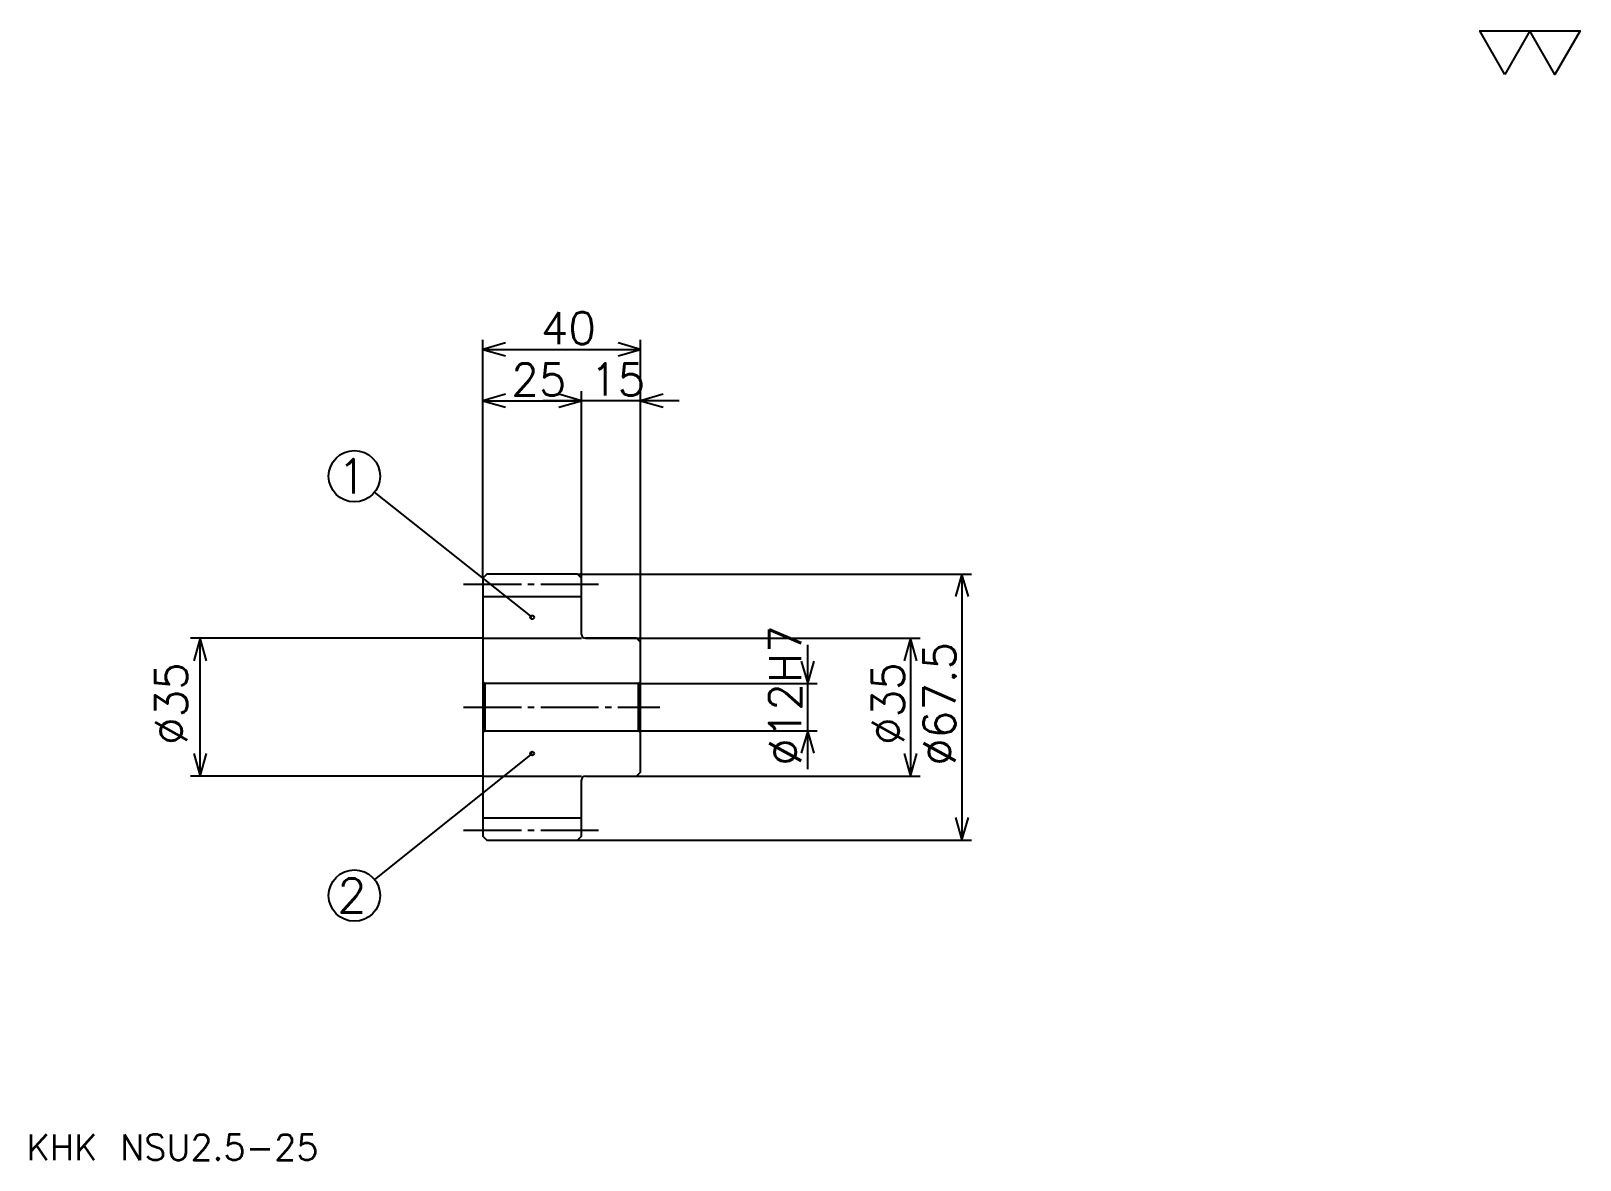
# Model space of a CAD drawing. Extents: x 17 to 410, y 18 to 304.
import ezdxf

# ---------------------------------------------------------------- set-up
doc = ezdxf.new("R2010")
doc.units = 0
doc.linetypes.add('DASHDOT', pattern=[19.565218, 14.673913, -1.630435, 1.630435, -1.630435])
doc.layers.get('0').update_dxf_attribs({"linetype": 'CONTINUOUS'})
doc.layers.add('DASHDOT', color=6, linetype='DASHDOT')
doc.styles.add('KANJI', font='TXT', dxfattribs={"bigfont": 'BIGFONT'})

msp = doc.modelspace()

# ---------------------------------------------------------------- linework, layer by layer
at = {"color": 5}
for p, q in [((132.065216, 166.630432), (132.065216, 226.141296)), ((172.065216, 166.630432), (172.065216, 226.141296)), ((132.065216, 223.695648), (172.065216, 223.695648)), ((157.065216, 166.630432), (157.065216, 213.097839)), ((132.065216, 210.652176), (157.065216, 210.652176)), ((181.847824, 210.652176), (147.282608, 210.652176)), ((144.565216, 155.692932), (104.56517, 187.43515)), ((132.065216, 165.630432), (132.065216, 166.630432)), ((156.065216, 166.630432), (172.065216, 166.630432)), ((157.065216, 165.630432), (157.065216, 166.630432)), ((172.065216, 166.630432), (256.032593, 166.630432)), ((172.065216, 149.380432), (172.065216, 166.630432)), ((253.586945, 166.630432), (253.586945, 99.130432)), ((132.065216, 150.380432), (57.880432, 150.380432)), ((60.326088, 115.380432), (60.326088, 150.380432)), ((158.065216, 150.380432), (172.065216, 150.380432)), ((172.065216, 150.380432), (242.989136, 150.380432)), ((240.543488, 150.380432), (240.543488, 115.380432)), ((214.456512, 117.097824), (214.456512, 148.66304)), ((172.065216, 138.880432), (216.902176, 138.880432)), ((172.065216, 126.880432), (216.902176, 126.880432)), ((144.565216, 121.130432), (104.550697, 89.14389)), ((132.065216, 115.380432), (57.880432, 115.380432)), ((158.065216, 115.380432), (172.065216, 115.380432)), ((172.065216, 115.380432), (242.989136, 115.380432)), ((156.065216, 99.130432), (172.065216, 99.130432)), ((172.065216, 99.130432), (256.032593, 99.130432))]:
    msp.add_line(p, q, dxfattribs=at)
at = {"color": 4}
for p, q in [((132.065216, 161.005432), (157.065216, 161.005432)), ((132.065216, 150.380432), (157.065216, 150.380432)), ((132.565216, 138.880432), (132.565216, 126.880432)), ((171.565216, 138.880432), (172.065216, 139.380432)), ((171.565216, 126.880432), (172.065216, 126.380432)), ((132.065216, 115.380432), (157.065216, 115.380432)), ((132.065216, 104.755432), (157.065216, 104.755432))]:
    msp.add_line(p, q, dxfattribs=at)
at = {"color": 7}
msp.add_lwpolyline([(391.304352, 293.478271), (384.945648, 304.5), (410.380432, 304.5), (404.021729, 293.478271), (397.663055, 304.5), (391.304352, 293.478271)], dxfattribs=at)
at = {"color": 5}
for points in [[(137.771744, 225.32608), (132.065216, 223.695648), (137.771744, 222.065216)], [(166.358704, 222.065216), (172.065216, 223.695648), (166.358704, 225.32608)], [(137.771744, 212.282608), (132.065216, 210.652176), (137.771744, 209.021744)], [(151.358688, 209.021744), (157.065216, 210.652176), (151.358688, 212.282608)], [(151.358688, 209.021744), (157.065216, 210.652176), (151.358688, 212.282608)], [(177.771729, 212.282608), (172.065216, 210.652176), (177.771729, 209.021744)], [(255.217377, 160.923904), (253.586945, 166.630432), (251.956512, 160.923904)], [(61.95652, 144.673904), (60.326088, 150.380432), (58.695656, 144.673904)], [(242.17392, 144.673904), (240.543488, 150.380432), (238.913055, 144.673904)], [(212.82608, 144.58696), (214.456512, 138.880432), (216.086945, 144.58696)], [(216.086945, 121.173912), (214.456512, 126.880432), (212.82608, 121.173912)], [(58.695656, 121.086952), (60.326088, 115.380432), (61.95652, 121.086952)], [(238.913055, 121.086952), (240.543488, 115.380432), (242.17392, 121.086952)], [(251.956512, 104.836952), (253.586945, 99.130432), (255.217377, 104.836952)]]:
    msp.add_lwpolyline(points, dxfattribs=at)
at = {"color": 4}
for points in [[(157.065216, 151.380432), (157.065216, 165.630432), (156.065216, 166.630432), (133.065216, 166.630432), (132.065216, 165.630432), (132.065216, 126.380432)], [(158.065216, 115.380432), (171.065216, 115.380432), (172.065216, 116.380432), (172.065216, 149.380432), (171.065216, 150.380432), (158.065216, 150.380432)], [(132.065216, 126.380432), (132.565216, 126.880432), (171.565216, 126.880432), (171.565216, 138.880432), (132.565216, 138.880432), (132.065216, 139.380432)], [(132.065216, 126.380432), (132.065216, 100.130432), (133.065216, 99.130432), (156.065216, 99.130432), (157.065216, 100.130432), (157.065216, 114.380432)]]:
    msp.add_lwpolyline(points, dxfattribs=at)
at = {"color": 5}
for centre, radius in [((99.45652, 191.489136), 6.521739), ((144.565216, 155.692932), 0.48913), ((144.565216, 121.130432), 0.48913), ((99.45652, 85.071732), 6.521739)]:
    msp.add_circle(centre, radius, dxfattribs=at)
at = {"color": 4}
for centre, start, end in [((158.065216, 151.380432), 180, 270), ((158.065216, 114.380432), 90, 180)]:
    msp.add_arc(centre, 1, start, end, dxfattribs=at)
at = {"layer": 'DASHDOT', "color": 7}
for p, q in [((127.173912, 164.130432), (161.956512, 164.130432)), ((127.173912, 132.880432), (176.956512, 132.880432)), ((127.173912, 101.630432), (161.956512, 101.630432))]:
    msp.add_line(p, q, dxfattribs=at)

# ---------------------------------------------------------------- texts
at = {"color": 7, "style": 'KANJI'}
for s, height, p in [('40', 8.152174, (146.766296, 225)), ('25', 8.152174, (139.266296, 211.956512)), ('15', 8.152174, (159.266296, 211.956512)), ('1', 8.695652, (95.108688, 187.141296)), ('2', 8.695652, (95.108688, 80.723907)), ('KHK NSU2.5-25', 6.521739, (16.304348, 17.934782))]:
    msp.add_text(s, height=height, dxfattribs=at).set_placement(p)
for s, p in [('%%c12H7', (212.82608, 118.002716)), ('%%c67.5', (251.956512, 118.002716)), ('%%c35', (57.065216, 123.301628)), ('%%c35', (238.913055, 123.301628))]:
    msp.add_text(s, height=8.152174, rotation=90, dxfattribs=at).set_placement(p)

doc.saveas('drawing.dxf')
